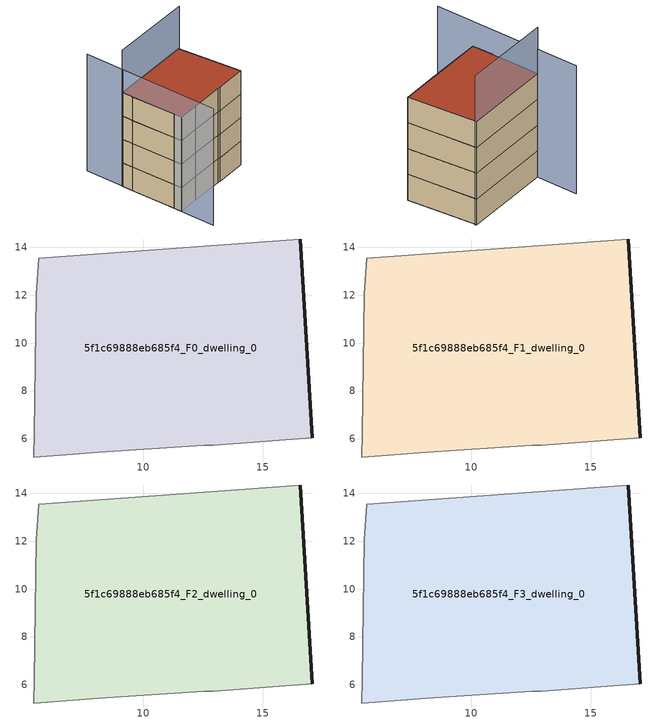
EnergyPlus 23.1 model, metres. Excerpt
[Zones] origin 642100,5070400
5f1c69888eb685f4_F0_dwelling_0
 floor ground (EU_floor_Construction): 17.05,6.04 16.55,14.35 5.64,13.55 5.54,12.05 5.44,6.24 5.44,5.24 8.14,5.44 12.54,5.74 12.94,5.74 z0
 wall outside (EU_wall_Construction): 16.55,14.35 17.05,6.04 z0:3
 wall adiabatic (EU_wall_Construction): 17.05,6.04 12.94,5.74 12.54,5.74 8.14,5.44 5.44,5.24 5.44,6.24 5.54,12.05 5.64,13.55 16.55,14.35 z0:3
5f1c69888eb685f4_F1_dwelling_0
 floor to 5f1c69888eb685f4_F0_dwelling_0 (EU_floor_Construction): 17.05,6.04 16.55,14.35 5.64,13.55 5.54,12.05 5.44,6.24 5.44,5.24 8.14,5.44 12.54,5.74 12.94,5.74 z3
 wall outside (EU_wall_Construction): 16.55,14.35 17.05,6.04 z3:6
 wall adiabatic (EU_wall_Construction): 17.05,6.04 12.94,5.74 12.54,5.74 8.14,5.44 5.44,5.24 5.44,6.24 5.54,12.05 5.64,13.55 16.55,14.35 z3:6
5f1c69888eb685f4_F2_dwelling_0
 floor to 5f1c69888eb685f4_F1_dwelling_0 (EU_floor_Construction): 17.05,6.04 16.55,14.35 5.64,13.55 5.54,12.05 5.44,6.24 5.44,5.24 8.14,5.44 12.54,5.74 12.94,5.74 z6
 wall outside (EU_wall_Construction): 16.55,14.35 17.05,6.04 z6:9
 wall adiabatic (EU_wall_Construction): 17.05,6.04 12.94,5.74 12.54,5.74 8.14,5.44 5.44,5.24 5.44,6.24 5.54,12.05 5.64,13.55 16.55,14.35 z6:9
5f1c69888eb685f4_F3_dwelling_0
 floor to 5f1c69888eb685f4_F2_dwelling_0 (EU_floor_Construction): 17.05,6.04 16.55,14.35 5.64,13.55 5.54,12.05 5.44,6.24 5.44,5.24 8.14,5.44 12.54,5.74 12.94,5.74 z9
 wall outside (EU_wall_Construction): 16.55,14.35 17.05,6.04 z9:12
 wall adiabatic (EU_wall_Construction): 17.05,6.04 12.94,5.74 12.54,5.74 8.14,5.44 5.44,5.24 5.44,6.24 5.54,12.05 5.64,13.55 16.55,14.35 z9:12
 roof outside (EU_roof_Construction): 16.55,14.35 17.05,6.04 12.94,5.74 12.54,5.74 8.14,5.44 5.44,5.24 5.44,6.24 5.54,12.05 5.64,13.55 z12
shading: 5.83,18.55 5.26,0.77 z0:14.9; 16.66,14.24 5.64,13.55 z0:17.4
[Building]
EU S2 Campaign: North Axis=0; Terrain=City; Solar Distribution=FullExterior
[Site:Location]
Lyon-Bron: Latitude=45.75; Longitude=5; Time Zone=1; Elevation=198
[SizingPeriod:WeatherFileDays]
AnnualSizingPeriod: Begin Month=1; Begin Day of Month=1; End Month=12; End Day of Month=31; Day of Week for Start Day=Monday; Use Weather File Daylight Saving Period=No; Use Weather File Rain and Snow Indicators=No
[MATERIAL]
EU_InternalMass_Material: Roughness=MediumRough; Thickness=0.1; Conductivity=1; Density=1800; Specific Heat=900; Thermal Absorptance=0.9; Solar Absorptance=0.7; Visible Absorptance=0.7
[MATERIAL:NOMASS] Roughness=MediumRough; Thermal Absorptance=0.9; Solar Absorptance=0.7; Visible Absorptance=0.7
Name | Thermal Resistance
EU_wall_NoMass | 0.87146
EU_roof_NoMass | 0.842276
EU_floor_NoMass | 0.496999
[CONSTRUCTION]
EU_wall_Construction: EU_wall_NoMass
EU_roof_Construction: EU_roof_NoMass
EU_floor_Construction: EU_floor_NoMass
EU_InternalMass_Construction: EU_InternalMass_Material
[ZONE] Type=1; Multiplier=1; Ceiling Height=autocalculate; Volume=281.736; Floor Area=autocalculate; Part of Total Floor Area=Yes
5f1c69888eb685f4_F0_dwelling_0; 5f1c69888eb685f4_F1_dwelling_0; 5f1c69888eb685f4_F2_dwelling_0; 5f1c69888eb685f4_F3_dwelling_0
[INTERNALMASS] Construction=EU_InternalMass_Construction; Surface Area=93.9119
Name | Zone or ZoneList
5f1c69888eb685f4_F0_dwelling_0_EU_InternalMass | 5f1c69888eb685f4_F0_dwelling_0
5f1c69888eb685f4_F1_dwelling_0_EU_InternalMass | 5f1c69888eb685f4_F1_dwelling_0
5f1c69888eb685f4_F2_dwelling_0_EU_InternalMass | 5f1c69888eb685f4_F2_dwelling_0
5f1c69888eb685f4_F3_dwelling_0_EU_InternalMass | 5f1c69888eb685f4_F3_dwelling_0
[OTHEREQUIPMENT] Fuel Type=Electricity; Design Level Calculation Method=Watts/Area; Power per Zone Floor Area=1; Fraction Latent=0; Fraction Radiant=0; Fraction Lost=0; Carbon Dioxide Generation Rate=0; EndUse Subcategory=EU_Step8_InternalGains
Name | Zone or ZoneList or Space or SpaceList | Schedule
EU_Step8_InternalGain_5f1c69888eb685f4_F0_dwelling_0_f000 | 5f1c69888eb685f4_F0_dwelling_0 | EU_Step8_GainSchedule_5f1c69888eb685f4_F0_dwelling_0_f000
EU_Step8_InternalGain_5f1c69888eb685f4_F1_dwelling_0_f000 | 5f1c69888eb685f4_F1_dwelling_0 | EU_Step8_GainSchedule_5f1c69888eb685f4_F1_dwelling_0_f000
EU_Step8_InternalGain_5f1c69888eb685f4_F2_dwelling_0_f000 | 5f1c69888eb685f4_F2_dwelling_0 | EU_Step8_GainSchedule_5f1c69888eb685f4_F2_dwelling_0_f000
EU_Step8_InternalGain_5f1c69888eb685f4_F3_dwelling_0_f000 | 5f1c69888eb685f4_F3_dwelling_0 | EU_Step8_GainSchedule_5f1c69888eb685f4_F3_dwelling_0_f000
[ZONEVENTILATION:DESIGNFLOWRATE] Schedule=EU_AlwaysOn; Design Flow Rate Calculation Method=AirChanges/Hour; Air Changes per Hour=0.425; Ventilation Type=Natural; Fan Pressure Rise=0; Fan Total Efficiency=1; Constant Term Coefficient=1; Temperature Term Coefficient=0; Velocity Term Coefficient=0; Velocity Squared Term Coefficient=0; Minimum Indoor Temperature=-100; Maximum Indoor Temperature=100; Delta Temperature=-100; Minimum Outdoor Temperature=-100; Maximum Outdoor Temperature=100; Maximum Wind Speed=40
Name | Zone or ZoneList or Space or SpaceList
EU_ConstantAir_5f1c69888eb685f4_F0_dwelling_0 | 5f1c69888eb685f4_F0_dwelling_0
EU_ConstantAir_5f1c69888eb685f4_F1_dwelling_0 | 5f1c69888eb685f4_F1_dwelling_0
EU_ConstantAir_5f1c69888eb685f4_F2_dwelling_0 | 5f1c69888eb685f4_F2_dwelling_0
EU_ConstantAir_5f1c69888eb685f4_F3_dwelling_0 | 5f1c69888eb685f4_F3_dwelling_0
[HVACTEMPLATE:THERMOSTAT] Constant Heating Setpoint=20; Constant Cooling Setpoint=50
EU_HeatOnly_5f1c69888eb685f4_F0_dwelling_0; EU_HeatOnly_5f1c69888eb685f4_F1_dwelling_0; EU_HeatOnly_5f1c69888eb685f4_F2_dwelling_0; EU_HeatOnly_5f1c69888eb685f4_F3_dwelling_0
[HVACTEMPLATE:ZONE:IDEALLOADSAIRSYSTEM] System Availability Schedule=EU_AlwaysOn; Maximum Heating Supply Air Temperature=50; Minimum Cooling Supply Air Temperature=13; Maximum Heating Supply Air Humidity Ratio=0.0156; Minimum Cooling Supply Air Humidity Ratio=0.0077; Heating Limit=NoLimit; Cooling Limit=NoLimit; Heating Availability Schedule=EU_AlwaysOn; Cooling Availability Schedule=EU_CoolingOff; Dehumidification Control Type=ConstantSensibleHeatRatio; Cooling Sensible Heat Ratio=0.7; Dehumidification Setpoint=60; Humidification Control Type=None; Humidification Setpoint=30; Outdoor Air Method=None; Outdoor Air Flow Rate per Person=0.00944; Outdoor Air Flow Rate per Zone Floor Area=0; Outdoor Air Flow Rate per Zone=0; Demand Controlled Ventilation Type=None; Outdoor Air Economizer Type=NoEconomizer; Heat Recovery Type=None; Sensible Heat Recovery Effectiveness=0.7; Latent Heat Recovery Effectiveness=0.65
Name | Template Thermostat
5f1c69888eb685f4_F0_dwelling_0 | EU_HeatOnly_5f1c69888eb685f4_F0_dwelling_0
5f1c69888eb685f4_F1_dwelling_0 | EU_HeatOnly_5f1c69888eb685f4_F1_dwelling_0
5f1c69888eb685f4_F2_dwelling_0 | EU_HeatOnly_5f1c69888eb685f4_F2_dwelling_0
5f1c69888eb685f4_F3_dwelling_0 | EU_HeatOnly_5f1c69888eb685f4_F3_dwelling_0
[SIZING:ZONE] Zone Cooling Design Supply Air Temperature Input Method=SupplyAirTemperature; Zone Cooling Design Supply Air Temperature=13; Zone Heating Design Supply Air Temperature Input Method=SupplyAirTemperature; Zone Heating Design Supply Air Temperature=50; Zone Cooling Design Supply Air Humidity Ratio=0.008; Zone Heating Design Supply Air Humidity Ratio=0.008; Cooling Design Air Flow Method=DesignDay; Cooling Design Air Flow Rate=0; Cooling Minimum Air Flow per Zone Floor Area=0.000762; Cooling Minimum Air Flow=0; Cooling Minimum Air Flow Fraction=0.2; Heating Design Air Flow Method=DesignDay; Heating Design Air Flow Rate=0; Heating Maximum Air Flow per Zone Floor Area=0.002032; Heating Maximum Air Flow=0.141576; Heating Maximum Air Flow Fraction=0.3; Account for Dedicated Outdoor Air System=No; Dedicated Outdoor Air System Control Strategy=NeutralSupplyAir; Dedicated Outdoor Air Low Setpoint Temperature for Design=autosize; Dedicated Outdoor Air High Setpoint Temperature for Design=autosize; Zone Load Sizing Method=Sensible Load Only No Latent Load; Zone Latent Cooling Design Supply Air Humidity Ratio Input Method=HumidityRatioDifference; Zone Cooling Design Supply Air Humidity Ratio Difference=0.005; Zone Latent Heating Design Supply Air Humidity Ratio Input Method=HumidityRatioDifference; Zone Humidification Design Supply Air Humidity Ratio Difference=0.005
5f1c69888eb685f4_F0_dwelling_0; 5f1c69888eb685f4_F1_dwelling_0; 5f1c69888eb685f4_F2_dwelling_0; 5f1c69888eb685f4_F3_dwelling_0
[SCHEDULE:CONSTANT]
Name | Hourly Value
EU_AlwaysOn | 1
EU_CoolingOff | 0
[SCHEDULE:FILE] Column Number=1; Rows to Skip at Top=0; Number of Hours of Data=8760; Column Separator=Comma; Interpolate to Timestep=No; Minutes per Item=60; Adjust Schedule for Daylight Savings=Yes
Name | File
EU_Step8_GainSchedule_5f1c69888eb685f4_F0_dwelling_0_f000 | C:\Users\o_iseri\Desktop\OpenUBEM\openubem\outputs\eu_evidence\EU-21\finding249_remedy_validation\t03_energyplus\FR-LYO-HAUTCOEURPENTES\5f1c69888eb685f4\5f1c69888eb685f4_F0_dwelling_0_f000_gain.csv
EU_Step8_GainSchedule_5f1c69888eb685f4_F1_dwelling_0_f000 | C:\Users\o_iseri\Desktop\OpenUBEM\openubem\outputs\eu_evidence\EU-21\finding249_remedy_validation\t03_energyplus\FR-LYO-HAUTCOEURPENTES\5f1c69888eb685f4\5f1c69888eb685f4_F1_dwelling_0_f000_gain.csv
EU_Step8_GainSchedule_5f1c69888eb685f4_F2_dwelling_0_f000 | C:\Users\o_iseri\Desktop\OpenUBEM\openubem\outputs\eu_evidence\EU-21\finding249_remedy_validation\t03_energyplus\FR-LYO-HAUTCOEURPENTES\5f1c69888eb685f4\5f1c69888eb685f4_F2_dwelling_0_f000_gain.csv
EU_Step8_GainSchedule_5f1c69888eb685f4_F3_dwelling_0_f000 | C:\Users\o_iseri\Desktop\OpenUBEM\openubem\outputs\eu_evidence\EU-21\finding249_remedy_validation\t03_energyplus\FR-LYO-HAUTCOEURPENTES\5f1c69888eb685f4\5f1c69888eb685f4_F3_dwelling_0_f000_gain.csv
